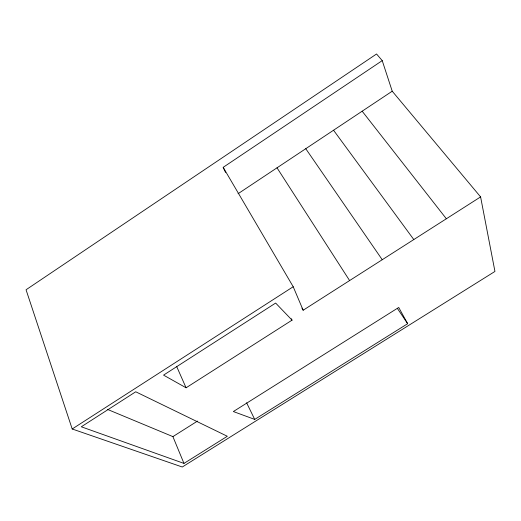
<?xml version="1.0" encoding="UTF-8"?>
<svg xmlns="http://www.w3.org/2000/svg" width="521" height="521" viewBox="0 0 521 521"><rect width="100%" height="100%" fill="white"/><g stroke="black" fill="none" stroke-linecap="round" stroke-linejoin="round"><path stroke-width="0.78" d="M225.547 172.451L223.177 167.339L382.225 60.625L376.559 53.995L26.05 289.767L72.204 428.985L182.265 467.005L494.95 271.441L480.596 196.899L392.228 91.208L382.225 60.625M238.045 193.734L392.228 91.208M72.204 428.985L293.206 286.739L223.177 167.339M301.939 308.126L303.163 310.229L480.596 196.899M292.053 320.148L275.642 303.059L163.548 375.12L186.082 387.787L292.053 320.148L291.265 318.754M107.626 409.46L172.9 436.618L197.479 421.092M183.972 463.403L227.325 436.266L135.727 391.785L81.302 426.784L183.972 463.403L172.9 436.618M254.717 419.405L407.656 323.697L398.734 307.462L233.349 411.544L254.717 419.405L246.609 402.798M362.167 111.201L446.36 218.768M333.544 130.23L413.804 239.562M305.762 148.706L382.238 259.725M397.419 308.465L407.656 323.697M277.016 167.821L349.611 280.565M176.58 366.296L186.082 387.787M293.206 286.739L303.163 310.229"/></g></svg>
